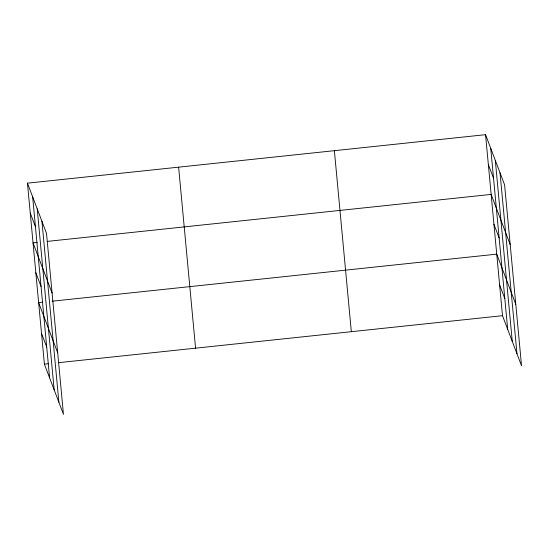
<?xml version="1.0" encoding="UTF-8"?>
<svg xmlns="http://www.w3.org/2000/svg" width="549" height="549" viewBox="0 0 549 549"><rect width="100%" height="100%" fill="white"/><g stroke="black" fill="none" stroke-linecap="round" stroke-linejoin="round"><path stroke-width="0.82" d="M27.45 183.167L46.5 233.311L63.451 414.323L44.4 364.172L27.45 183.167L485.549 134.677L504.6 184.828L521.55 365.833L502.5 315.689L485.549 134.677M37.243 242.459L33.043 242.898L52.093 293.042M47.324 241.388L491.142 194.415L510.193 244.559M42.836 302.19L38.636 302.636L57.686 352.781M52.08 301.209L496.735 254.146L515.786 304.29M44.4 364.172L48.6 363.733M58.681 362.663L502.5 315.689M488.349 164.549L493.544 178.219M493.942 224.28L499.137 237.957M499.617 284.917L504.812 298.594M30.25 213.033L35.445 226.71M35.843 272.764L41.038 286.441M41.518 333.408L46.713 347.078M500.022 172.791L516.98 353.796M495.315 160.39L512.272 341.396M490.744 148.354L507.695 329.366M334.375 150.68L351.333 331.685M178.624 167.171L195.574 348.176M41.93 221.281L58.88 402.287M37.215 208.881L54.173 389.886M32.645 196.844L49.595 377.849"/></g></svg>
